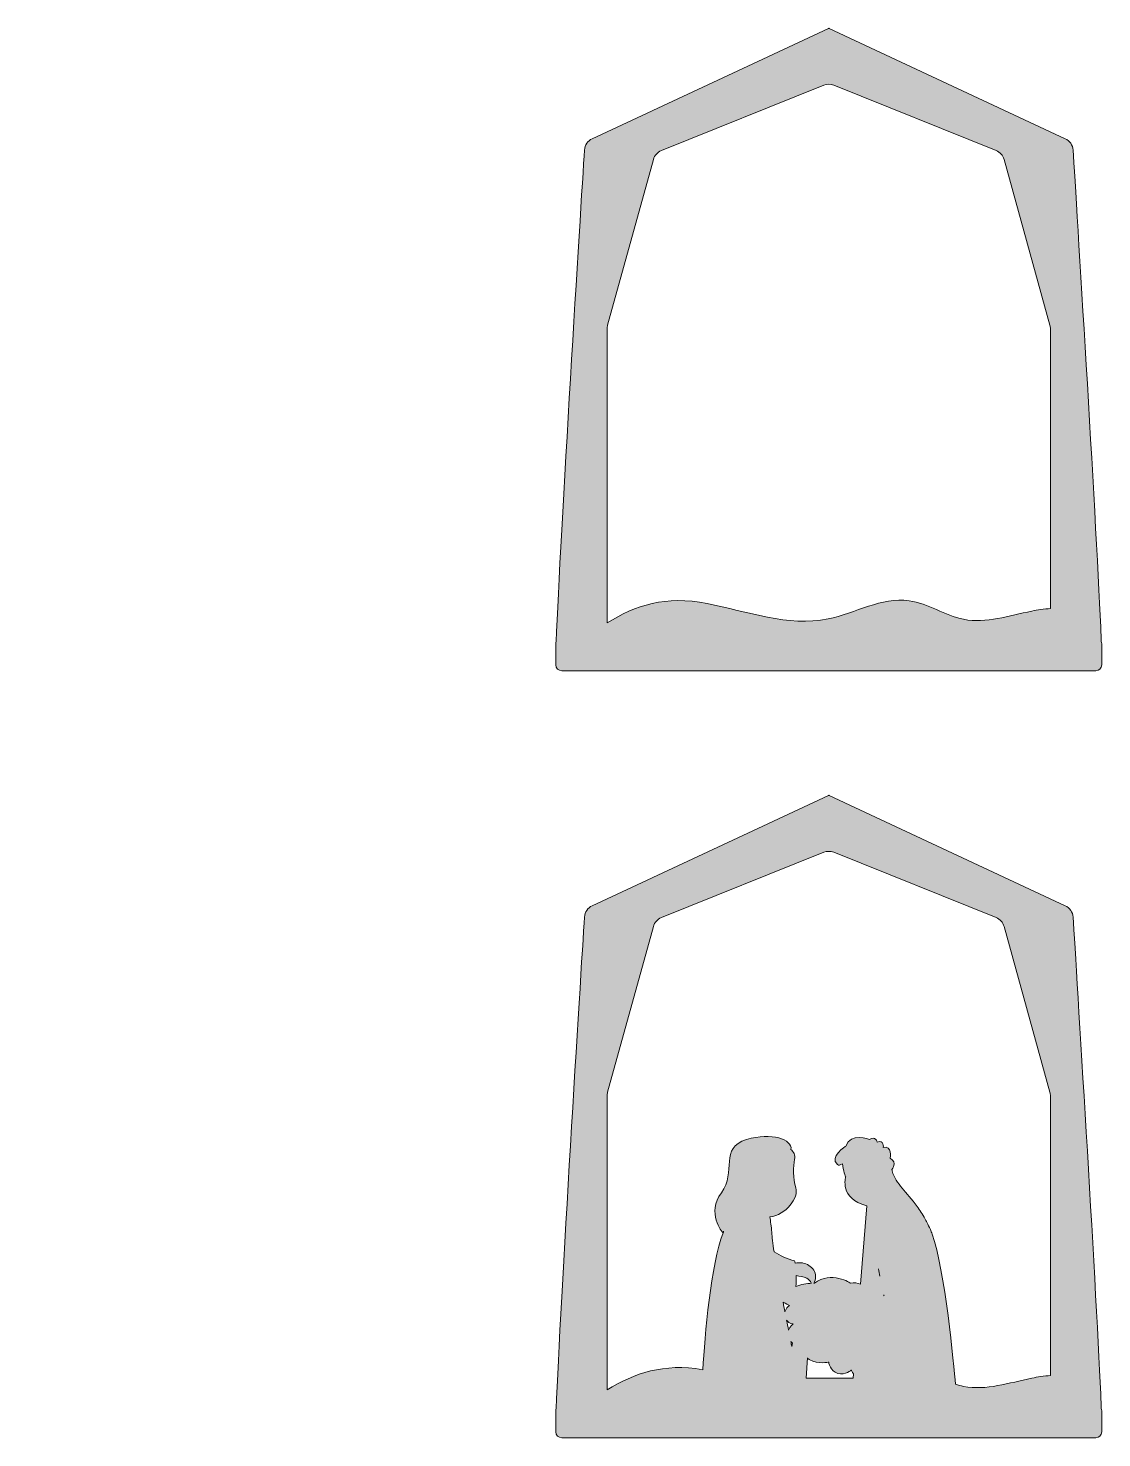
# Model space of a CAD drawing. Extents: x -5 to 1389, y -878 to -126.
# Drawn here: x -5 to 566, y -878 to -126 of the extents above; entities that cross this region are included whole.
import ezdxf

# ---------------------------------------------------------------- set-up
doc = ezdxf.new("R2010")
doc.units = 0
doc.header["$MEASUREMENT"] = 0
doc.layers.add('Layer 1', color=7, linetype='Continuous', lineweight=0)

msp = doc.modelspace()

# ---------------------------------------------------------------- hatches: boundary and pattern name
at = {"layer": 'Layer 1', "true_color": 0xeccb74, "transparency": 33554687}
h = msp.add_hatch(color=31, dxfattribs=at)
h.dxf.hatch_style = 2
edge = h.paths.add_edge_path()
edge.add_spline(control_points=[(529.05, -437.04), (517, -439.51), (504.78, -443.8), (492.72, -441.41), (482.69, -439.42), (473.89, -432.95), (463.77, -431.51), (449.03, -429.41), (435.15, -438.22), (420.56, -441.19), (399.17, -445.54), (377.54, -437.19), (356.13, -432.95), (334.06, -428.58), (317.99, -433.98), (302.89, -443.33), (302.89, -443.33), (302.89, -286.61), (302.89, -286.61), (302.89, -285.97), (302.98, -285.32), (303.15, -284.7), (303.15, -284.7), (327.56, -196.4), (327.56, -196.4), (328.16, -194.24), (329.73, -192.49), (331.8, -191.65), (331.8, -191.65), (418.27, -156.87), (418.27, -156.87), (419.99, -156.18), (421.91, -156.18), (423.63, -156.87), (423.63, -156.87), (510.09, -191.65), (510.09, -191.65), (512.16, -192.49), (513.73, -194.24), (514.33, -196.4), (514.33, -196.4), (538.74, -284.7), (538.74, -284.7), (538.91, -285.32), (539, -285.97), (539, -286.61), (539, -286.61), (539, -435.69), (539, -435.69), (535.63, -435.89), (532.27, -436.38), (529.05, -437.04)], knot_values=[0, 0, 0, 0, 1, 1, 1, 2, 2, 2, 3, 3, 3, 4, 4, 4, 5, 5, 5, 6, 6, 6, 7, 7, 7, 8, 8, 8, 9, 9, 9, 10, 10, 10, 11, 11, 11, 12, 12, 12, 13, 13, 13, 14, 14, 14, 15, 15, 15, 16, 16, 16, 17, 17, 17, 17], degree=3, periodic=0)
edge = h.paths.add_edge_path()
edge.add_spline(control_points=[(566.33, -460.04), (566.33, -460.04), (566.33, -454.43), (566.33, -454.43), (566.33, -454.02), (566.24, -453.62), (566.1, -453.26), (566.01, -450.9), (565.9, -448.29), (565.78, -445.48), (563.1, -383.88), (552.85, -219.85), (551.07, -191.38), (550.9, -188.76), (549.32, -186.45), (546.94, -185.34), (546.94, -185.34), (421.11, -126.53), (421.11, -126.53), (421.11, -126.53), (420.95, -126.45), (420.95, -126.45), (420.95, -126.45), (420.78, -126.53), (420.78, -126.53), (420.78, -126.53), (294.95, -185.34), (294.95, -185.34), (292.57, -186.45), (290.99, -188.76), (290.82, -191.38), (288.96, -221.15), (277.84, -399.16), (275.79, -453.26), (275.65, -453.62), (275.56, -454.02), (275.56, -454.43), (275.56, -454.43), (275.56, -460.04), (275.56, -460.04), (275.55, -460.54), (275.53, -461.02), (275.52, -461.48), (275.52, -461.78), (275.53, -462.07), (275.56, -462.36), (275.56, -462.36), (275.56, -463.27), (275.56, -463.27), (275.56, -463.27), (275.56, -465.63), (275.56, -465.63), (275.56, -467.4), (276.99, -468.83), (278.75, -468.83), (278.75, -468.83), (563.13, -468.83), (563.13, -468.83), (564.9, -468.83), (566.33, -467.4), (566.33, -465.63), (566.33, -465.63), (566.33, -462.36), (566.33, -462.36), (566.36, -462.07), (566.37, -461.78), (566.37, -461.48), (566.36, -461.02), (566.34, -460.54), (566.33, -460.04)], knot_values=[0, 0, 0, 0, 1, 1, 1, 2, 2, 2, 3, 3, 3, 4, 4, 4, 5, 5, 5, 6, 6, 6, 7, 7, 7, 8, 8, 8, 9, 9, 9, 10, 10, 10, 11, 11, 11, 12, 12, 12, 13, 13, 13, 14, 14, 14, 15, 15, 15, 16, 16, 16, 17, 17, 17, 18, 18, 18, 19, 19, 19, 20, 20, 20, 21, 21, 21, 22, 22, 22, 23, 23, 23, 23], degree=3, periodic=0)
at = {"layer": 'Layer 1', "true_color": 0xd19e77, "transparency": 33554687}
h = msp.add_hatch(color=33, dxfattribs=at)
h.dxf.hatch_style = 2
edge = h.paths.add_edge_path()
edge.add_spline(control_points=[(539, -844.39), (535.63, -844.59), (532.27, -845.08), (529.05, -845.74), (517, -848.21), (504.78, -852.5), (492.72, -850.11), (491.28, -849.83), (489.87, -849.44), (488.48, -849), (487.6, -839.02), (482.8, -787.76), (476.02, -769.01), (475.71, -768.11), (475.38, -767.3), (475.05, -766.56), (474.45, -765.21), (473.82, -763.93), (473.18, -762.71), (472.87, -762.12), (472.56, -761.53), (472.24, -760.96), (470.83, -758.47), (469.39, -756.27), (467.95, -754.29), (465.13, -750.37), (462.36, -747.31), (460.06, -744.54), (460.06, -744.54), (460.06, -744.54), (460.06, -744.54), (458.85, -743.07), (457.79, -741.68), (456.91, -740.29), (455.74, -738.43), (454.91, -736.55), (454.61, -734.47), (454.61, -734.47), (457.71, -730.95), (453.68, -728.6), (453.68, -728.6), (454.69, -721.56), (450, -722.82), (450, -722.82), (450.5, -718.54), (446.81, -720.05), (446.81, -720.05), (445.89, -716.45), (442.62, -718.54), (442.62, -718.54), (432.4, -714.44), (430.13, -722.15), (430.13, -722.15), (420.83, -727.84), (425.61, -731.95), (426.23, -732.49), (427.18, -732.17), (428.19, -731.47), (428.62, -735), (429.97, -738.57), (429.97, -738.57), (429.97, -738.57), (429.97, -738.57), (429.97, -738.57), (429.96, -738.58), (426.4, -750.11), (441.19, -753.9), (441.19, -753.9), (437.88, -795.67), (437.88, -795.67), (436.19, -794.99), (434.39, -794.68), (432.69, -795.18), (432.69, -795.18), (422.21, -788.31), (413.33, -795.18), (413.33, -795.18), (413.18, -795.18), (412.93, -795.17), (412.94, -795.16), (412.96, -795.15), (412.97, -795.13), (414.34, -793.11), (414.22, -790.27), (412.93, -788.19), (411.64, -786.11), (409.33, -784.78), (406.91, -784.39), (405.61, -784.18), (404.29, -784.23), (402.99, -784.46), (402.88, -783.67), (402.79, -783.22), (402.79, -783.22), (398.75, -782.26), (395.07, -780.46), (391.85, -778.37), (391.17, -773.99), (390.71, -770.4), (390.56, -768.05), (390.35, -764.89), (389.97, -762.16), (389.5, -759.78), (398.37, -758.99), (405, -749.25), (403.46, -744.41), (401.87, -739.38), (401.87, -732.85), (402.79, -729.16), (403.35, -726.94), (402, -725.04), (400.83, -723.86), (401.6, -718.66), (390.53, -714.55), (377.15, -718.6), (362.48, -723.04), (371.95, -735.7), (363.74, -746.93), (355.73, -757.87), (364.21, -767.86), (364.64, -768.36), (358.18, -784.73), (354.99, -823.26), (353.81, -841.23), (332.93, -837.67), (317.46, -843.01), (302.89, -852.03), (302.89, -852.03), (302.89, -695.31), (302.89, -695.31), (302.89, -694.67), (302.98, -694.02), (303.15, -693.4), (303.15, -693.4), (327.56, -605.1), (327.56, -605.1), (328.16, -602.94), (329.73, -601.19), (331.8, -600.35), (331.8, -600.35), (418.27, -565.57), (418.27, -565.57), (419.99, -564.88), (421.91, -564.88), (423.63, -565.57), (423.63, -565.57), (510.09, -600.35), (510.09, -600.35), (512.16, -601.19), (513.73, -602.94), (514.33, -605.1), (514.33, -605.1), (538.74, -693.4), (538.74, -693.4), (538.91, -694.02), (539, -694.67), (539, -695.31), (539, -695.31), (539, -844.39), (539, -844.39)], knot_values=[0, 0, 0, 0, 1, 1, 1, 2, 2, 2, 3, 3, 3, 4, 4, 4, 5, 5, 5, 6, 6, 6, 7, 7, 7, 8, 8, 8, 9, 9, 9, 10, 10, 10, 11, 11, 11, 12, 12, 12, 13, 13, 13, 14, 14, 14, 15, 15, 15, 16, 16, 16, 17, 17, 17, 18, 18, 18, 19, 19, 19, 20, 20, 20, 21, 21, 21, 22, 22, 22, 23, 23, 23, 24, 24, 24, 25, 25, 25, 26, 26, 26, 27, 27, 27, 28, 28, 28, 29, 29, 29, 30, 30, 30, 31, 31, 31, 32, 32, 32, 33, 33, 33, 34, 34, 34, 35, 35, 35, 36, 36, 36, 37, 37, 37, 38, 38, 38, 39, 39, 39, 40, 40, 40, 41, 41, 41, 42, 42, 42, 43, 43, 43, 44, 44, 44, 45, 45, 45, 46, 46, 46, 47, 47, 47, 48, 48, 48, 49, 49, 49, 50, 50, 50, 51, 51, 51, 52, 52, 52, 53, 53, 53, 53], degree=3, periodic=0)
edge = h.paths.add_edge_path()
edge.add_spline(control_points=[(433.92, -845.67), (433.92, -845.67), (408.9, -845.67), (408.9, -845.67), (408.9, -845.67), (409.55, -834.93), (409.55, -834.93), (409.91, -835.32), (410.34, -835.68), (410.9, -835.99), (415, -838.34), (420.87, -837.25), (420.87, -837.25), (420.87, -837.25), (421.79, -842.11), (425.81, -843.2), (429.84, -844.29), (433.11, -841.44), (433.11, -841.44), (433.11, -841.44), (433.21, -842.49), (434.09, -843.53), (434.09, -843.53), (433.92, -845.67), (433.92, -845.67)], knot_values=[0, 0, 0, 0, 1, 1, 1, 2, 2, 2, 3, 3, 3, 4, 4, 4, 5, 5, 5, 6, 6, 6, 7, 7, 7, 8, 8, 8, 8], degree=3, periodic=0)
edge = h.paths.add_edge_path()
edge.add_spline(control_points=[(450.29, -801.41), (450.29, -801.41), (450.29, -801.41), (450.29, -801.41), (450.32, -801.55), (450.36, -801.69), (450.39, -801.84), (450.39, -801.84), (450.39, -801.84), (450.38, -801.84), (450.35, -801.69), (450.32, -801.55), (450.29, -801.41)], knot_values=[0, 0, 0, 0, 1, 1, 1, 2, 2, 2, 3, 3, 3, 4, 4, 4, 4], degree=3, periodic=0)
edge = h.paths.add_edge_path()
edge.add_spline(control_points=[(447.44, -787.48), (447.67, -788.82), (447.92, -790.15), (448.19, -791.48), (448.19, -791.48), (448.19, -791.48), (448.19, -791.48), (447.93, -790.15), (447.68, -788.82), (447.44, -787.48)], knot_values=[0, 0, 0, 0, 1, 1, 1, 2, 2, 2, 3, 3, 3, 3], degree=3, periodic=0)
edge = h.paths.add_edge_path()
edge.add_spline(control_points=[(403.58, -791.09), (405.46, -791.58), (407.51, -791.62), (409.22, -792.56), (410.25, -793.13), (411.11, -794.02), (411.63, -795.08), (411.65, -795.12), (411.67, -795.16), (411.69, -795.2), (409.57, -795.27), (405.86, -795.62), (403.47, -796.98), (403.63, -794.92), (403.64, -792.91), (403.58, -791.09)], knot_values=[0, 0, 0, 0, 1, 1, 1, 2, 2, 2, 3, 3, 3, 4, 4, 4, 5, 5, 5, 5], degree=3, periodic=0)
edge = h.paths.add_edge_path()
edge.add_spline(control_points=[(397.59, -810.35), (397.26, -808.65), (396.93, -806.94), (396.6, -805.24), (398.07, -806.05), (399.26, -806.62), (400.02, -806.96), (399.08, -807.69), (397.99, -808.84), (397.59, -810.35)], knot_values=[0, 0, 0, 0, 1, 1, 1, 2, 2, 2, 3, 3, 3, 3], degree=3, periodic=0)
edge = h.paths.add_edge_path()
edge.add_spline(control_points=[(401.72, -827), (401.72, -827), (401.27, -828.91), (401.27, -828.91), (401.1, -828.04), (400.92, -827.16), (400.74, -826.27), (400.77, -826.3), (400.8, -826.33), (400.84, -826.36), (401.14, -826.59), (401.44, -826.8), (401.72, -827)], knot_values=[0, 0, 0, 0, 1, 1, 1, 2, 2, 2, 3, 3, 3, 4, 4, 4, 4], degree=3, periodic=0)
edge = h.paths.add_edge_path()
edge.add_spline(control_points=[(399.5, -820.11), (399.16, -818.4), (398.82, -816.65), (398.47, -814.89), (399.89, -817.01), (402.01, -816.8), (402.01, -816.8), (402.01, -816.8), (400.43, -818.21), (399.5, -820.11)], knot_values=[0, 0, 0, 0, 1, 1, 1, 2, 2, 2, 3, 3, 3, 3], degree=3, periodic=0)
edge = h.paths.add_edge_path()
edge.add_spline(control_points=[(364.68, -768.26), (364.71, -767.98), (364.75, -767.71), (364.8, -767.45), (364.8, -767.45), (364.83, -767.88), (364.83, -767.88), (364.78, -768), (364.73, -768.13), (364.68, -768.26)], knot_values=[0, 0, 0, 0, 1, 1, 1, 2, 2, 2, 3, 3, 3, 3], degree=3, periodic=0)
edge = h.paths.add_edge_path()
edge.add_spline(control_points=[(566.33, -868.74), (566.33, -868.74), (566.33, -863.13), (566.33, -863.13), (566.33, -862.72), (566.24, -862.32), (566.1, -861.96), (566.01, -859.6), (565.9, -856.99), (565.78, -854.18), (563.1, -792.58), (552.85, -628.55), (551.07, -600.08), (550.9, -597.46), (549.32, -595.15), (546.94, -594.04), (546.94, -594.04), (421.11, -535.23), (421.11, -535.23), (421.11, -535.23), (420.95, -535.15), (420.95, -535.15), (420.95, -535.15), (420.78, -535.23), (420.78, -535.23), (420.78, -535.23), (294.95, -594.04), (294.95, -594.04), (292.57, -595.15), (290.99, -597.46), (290.82, -600.08), (288.96, -629.85), (277.84, -807.86), (275.79, -861.96), (275.65, -862.32), (275.56, -862.72), (275.56, -863.13), (275.56, -863.13), (275.56, -868.74), (275.56, -868.74), (275.55, -869.24), (275.53, -869.72), (275.52, -870.18), (275.52, -870.48), (275.53, -870.77), (275.56, -871.06), (275.56, -871.06), (275.56, -871.97), (275.56, -871.97), (275.56, -871.97), (275.56, -874.33), (275.56, -874.33), (275.56, -876.1), (276.99, -877.53), (278.75, -877.53), (278.75, -877.53), (563.13, -877.53), (563.13, -877.53), (564.9, -877.53), (566.33, -876.1), (566.33, -874.33), (566.33, -874.33), (566.33, -871.06), (566.33, -871.06), (566.36, -870.77), (566.37, -870.48), (566.37, -870.18), (566.36, -869.72), (566.34, -869.24), (566.33, -868.74)], knot_values=[0, 0, 0, 0, 1, 1, 1, 2, 2, 2, 3, 3, 3, 4, 4, 4, 5, 5, 5, 6, 6, 6, 7, 7, 7, 8, 8, 8, 9, 9, 9, 10, 10, 10, 11, 11, 11, 12, 12, 12, 13, 13, 13, 14, 14, 14, 15, 15, 15, 16, 16, 16, 17, 17, 17, 18, 18, 18, 19, 19, 19, 20, 20, 20, 21, 21, 21, 22, 22, 22, 23, 23, 23, 23], degree=3, periodic=0)

# ---------------------------------------------------------------- linework, layer by layer
at = {"layer": 'Layer 1'}
for points in [[(-5.43, -584.15)], [(59.92, -583.75)], [(0.55, -589.78)], [(54, -589.46)], [(7.49, -594.19)], [(15.14, -597.19)], [(23.22, -598.7)], [(31.44, -598.65)], [(39.5, -597.04)], [(47.12, -593.94)]]:
    msp.add_lwpolyline(points, dxfattribs=at)
for points, knots in [([(566.33, -460.04), (566.33, -460.04), (566.33, -454.43), (566.33, -454.43), (566.33, -454.02), (566.24, -453.62), (566.1, -453.26), (566.01, -450.9), (565.9, -448.29), (565.78, -445.48), (563.1, -383.88), (552.85, -219.85), (551.07, -191.38), (550.9, -188.76), (549.32, -186.45), (546.94, -185.34), (546.94, -185.34), (421.11, -126.53), (421.11, -126.53), (421.11, -126.53), (420.95, -126.45), (420.95, -126.45), (420.95, -126.45), (420.78, -126.53), (420.78, -126.53), (420.78, -126.53), (294.95, -185.34), (294.95, -185.34), (292.57, -186.45), (290.99, -188.76), (290.82, -191.38), (288.96, -221.15), (277.84, -399.16), (275.79, -453.26), (275.65, -453.62), (275.56, -454.02), (275.56, -454.43), (275.56, -454.43), (275.56, -460.04), (275.56, -460.04), (275.55, -460.54), (275.53, -461.02), (275.52, -461.48), (275.52, -461.78), (275.53, -462.07), (275.56, -462.36), (275.56, -462.36), (275.56, -463.27), (275.56, -463.27), (275.56, -463.27), (275.56, -465.63), (275.56, -465.63), (275.56, -467.4), (276.99, -468.83), (278.75, -468.83), (278.75, -468.83), (563.13, -468.83), (563.13, -468.83), (564.9, -468.83), (566.33, -467.4), (566.33, -465.63), (566.33, -465.63), (566.33, -462.36), (566.33, -462.36), (566.36, -462.07), (566.37, -461.78), (566.37, -461.48), (566.36, -461.02), (566.34, -460.54), (566.33, -460.04)], [0, 0, 0, 0, 1, 1, 1, 2, 2, 2, 3, 3, 3, 4, 4, 4, 5, 5, 5, 6, 6, 6, 7, 7, 7, 8, 8, 8, 9, 9, 9, 10, 10, 10, 11, 11, 11, 12, 12, 12, 13, 13, 13, 14, 14, 14, 15, 15, 15, 16, 16, 16, 17, 17, 17, 18, 18, 18, 19, 19, 19, 20, 20, 20, 21, 21, 21, 22, 22, 22, 23, 23, 23, 23]), ([(529.05, -437.04), (517, -439.51), (504.78, -443.8), (492.72, -441.41), (482.69, -439.42), (473.89, -432.95), (463.77, -431.51), (449.03, -429.41), (435.15, -438.22), (420.56, -441.19), (399.17, -445.54), (377.54, -437.19), (356.13, -432.95), (334.06, -428.58), (317.99, -433.98), (302.89, -443.33), (302.89, -443.33), (302.89, -286.61), (302.89, -286.61), (302.89, -285.97), (302.98, -285.32), (303.15, -284.7), (303.15, -284.7), (327.56, -196.4), (327.56, -196.4), (328.16, -194.24), (329.73, -192.49), (331.8, -191.65), (331.8, -191.65), (418.27, -156.87), (418.27, -156.87), (419.99, -156.18), (421.91, -156.18), (423.63, -156.87), (423.63, -156.87), (510.09, -191.65), (510.09, -191.65), (512.16, -192.49), (513.73, -194.24), (514.33, -196.4), (514.33, -196.4), (538.74, -284.7), (538.74, -284.7), (538.91, -285.32), (539, -285.97), (539, -286.61), (539, -286.61), (539, -435.69), (539, -435.69), (535.63, -435.89), (532.27, -436.38), (529.05, -437.04)], [0, 0, 0, 0, 1, 1, 1, 2, 2, 2, 3, 3, 3, 4, 4, 4, 5, 5, 5, 6, 6, 6, 7, 7, 7, 8, 8, 8, 9, 9, 9, 10, 10, 10, 11, 11, 11, 12, 12, 12, 13, 13, 13, 14, 14, 14, 15, 15, 15, 16, 16, 16, 17, 17, 17, 17]), ([(566.33, -868.74), (566.33, -868.74), (566.33, -863.13), (566.33, -863.13), (566.33, -862.72), (566.24, -862.32), (566.1, -861.96), (566.01, -859.6), (565.9, -856.99), (565.78, -854.18), (563.1, -792.58), (552.85, -628.55), (551.07, -600.08), (550.9, -597.46), (549.32, -595.15), (546.94, -594.04), (546.94, -594.04), (421.11, -535.23), (421.11, -535.23), (421.11, -535.23), (420.95, -535.15), (420.95, -535.15), (420.95, -535.15), (420.78, -535.23), (420.78, -535.23), (420.78, -535.23), (294.95, -594.04), (294.95, -594.04), (292.57, -595.15), (290.99, -597.46), (290.82, -600.08), (288.96, -629.85), (277.84, -807.86), (275.79, -861.96), (275.65, -862.32), (275.56, -862.72), (275.56, -863.13), (275.56, -863.13), (275.56, -868.74), (275.56, -868.74), (275.55, -869.24), (275.53, -869.72), (275.52, -870.18), (275.52, -870.48), (275.53, -870.77), (275.56, -871.06), (275.56, -871.06), (275.56, -871.97), (275.56, -871.97), (275.56, -871.97), (275.56, -874.33), (275.56, -874.33), (275.56, -876.1), (276.99, -877.53), (278.75, -877.53), (278.75, -877.53), (563.13, -877.53), (563.13, -877.53), (564.9, -877.53), (566.33, -876.1), (566.33, -874.33), (566.33, -874.33), (566.33, -871.06), (566.33, -871.06), (566.36, -870.77), (566.37, -870.48), (566.37, -870.18), (566.36, -869.72), (566.34, -869.24), (566.33, -868.74)], [0, 0, 0, 0, 1, 1, 1, 2, 2, 2, 3, 3, 3, 4, 4, 4, 5, 5, 5, 6, 6, 6, 7, 7, 7, 8, 8, 8, 9, 9, 9, 10, 10, 10, 11, 11, 11, 12, 12, 12, 13, 13, 13, 14, 14, 14, 15, 15, 15, 16, 16, 16, 17, 17, 17, 18, 18, 18, 19, 19, 19, 20, 20, 20, 21, 21, 21, 22, 22, 22, 23, 23, 23, 23]), ([(539, -844.39), (535.63, -844.59), (532.27, -845.08), (529.05, -845.74), (517, -848.21), (504.78, -852.5), (492.72, -850.11), (491.28, -849.83), (489.87, -849.44), (488.48, -849), (487.6, -839.02), (482.8, -787.76), (476.02, -769.01), (475.71, -768.11), (475.38, -767.3), (475.05, -766.56), (474.45, -765.21), (473.82, -763.93), (473.18, -762.71), (472.87, -762.12), (472.56, -761.53), (472.24, -760.96), (470.83, -758.47), (469.39, -756.27), (467.95, -754.29), (465.13, -750.37), (462.36, -747.31), (460.06, -744.54), (460.06, -744.54), (460.06, -744.54), (460.06, -744.54), (458.85, -743.07), (457.79, -741.68), (456.91, -740.29), (455.74, -738.43), (454.91, -736.55), (454.61, -734.47), (454.61, -734.47), (457.71, -730.95), (453.68, -728.6), (453.68, -728.6), (454.69, -721.56), (450, -722.82), (450, -722.82), (450.5, -718.54), (446.81, -720.05), (446.81, -720.05), (445.89, -716.45), (442.62, -718.54), (442.62, -718.54), (432.4, -714.44), (430.13, -722.15), (430.13, -722.15), (420.83, -727.84), (425.61, -731.95), (426.23, -732.49), (427.18, -732.17), (428.19, -731.47), (428.62, -735), (429.97, -738.57), (429.97, -738.57), (429.97, -738.57), (429.97, -738.57), (429.97, -738.57), (429.96, -738.58), (426.4, -750.11), (441.19, -753.9), (441.19, -753.9), (437.88, -795.67), (437.88, -795.67), (436.19, -794.99), (434.39, -794.68), (432.69, -795.18), (432.69, -795.18), (422.21, -788.31), (413.33, -795.18), (413.33, -795.18), (413.18, -795.18), (412.93, -795.17), (412.94, -795.16), (412.96, -795.15), (412.97, -795.13), (414.34, -793.11), (414.22, -790.27), (412.93, -788.19), (411.64, -786.11), (409.33, -784.78), (406.91, -784.39), (405.61, -784.18), (404.29, -784.23), (402.99, -784.46), (402.88, -783.67), (402.79, -783.22), (402.79, -783.22), (398.75, -782.26), (395.07, -780.46), (391.85, -778.37), (391.17, -773.99), (390.71, -770.4), (390.56, -768.05), (390.35, -764.89), (389.97, -762.16), (389.5, -759.78), (398.37, -758.99), (405, -749.25), (403.46, -744.41), (401.87, -739.38), (401.87, -732.85), (402.79, -729.16), (403.35, -726.94), (402, -725.04), (400.83, -723.86), (401.6, -718.66), (390.53, -714.55), (377.15, -718.6), (362.48, -723.04), (371.95, -735.7), (363.74, -746.93), (355.73, -757.87), (364.21, -767.86), (364.64, -768.36), (358.18, -784.73), (354.99, -823.26), (353.81, -841.23), (332.93, -837.67), (317.46, -843.01), (302.89, -852.03), (302.89, -852.03), (302.89, -695.31), (302.89, -695.31), (302.89, -694.67), (302.98, -694.02), (303.15, -693.4), (303.15, -693.4), (327.56, -605.1), (327.56, -605.1), (328.16, -602.94), (329.73, -601.19), (331.8, -600.35), (331.8, -600.35), (418.27, -565.57), (418.27, -565.57), (419.99, -564.88), (421.91, -564.88), (423.63, -565.57), (423.63, -565.57), (510.09, -600.35), (510.09, -600.35), (512.16, -601.19), (513.73, -602.94), (514.33, -605.1), (514.33, -605.1), (538.74, -693.4), (538.74, -693.4), (538.91, -694.02), (539, -694.67), (539, -695.31), (539, -695.31), (539, -844.39), (539, -844.39)], [0, 0, 0, 0, 1, 1, 1, 2, 2, 2, 3, 3, 3, 4, 4, 4, 5, 5, 5, 6, 6, 6, 7, 7, 7, 8, 8, 8, 9, 9, 9, 10, 10, 10, 11, 11, 11, 12, 12, 12, 13, 13, 13, 14, 14, 14, 15, 15, 15, 16, 16, 16, 17, 17, 17, 18, 18, 18, 19, 19, 19, 20, 20, 20, 21, 21, 21, 22, 22, 22, 23, 23, 23, 24, 24, 24, 25, 25, 25, 26, 26, 26, 27, 27, 27, 28, 28, 28, 29, 29, 29, 30, 30, 30, 31, 31, 31, 32, 32, 32, 33, 33, 33, 34, 34, 34, 35, 35, 35, 36, 36, 36, 37, 37, 37, 38, 38, 38, 39, 39, 39, 40, 40, 40, 41, 41, 41, 42, 42, 42, 43, 43, 43, 44, 44, 44, 45, 45, 45, 46, 46, 46, 47, 47, 47, 48, 48, 48, 49, 49, 49, 50, 50, 50, 51, 51, 51, 52, 52, 52, 53, 53, 53, 53]), ([(364.68, -768.26), (364.71, -767.98), (364.75, -767.71), (364.8, -767.45), (364.8, -767.45), (364.83, -767.88), (364.83, -767.88), (364.78, -768), (364.73, -768.13), (364.68, -768.26)], [0, 0, 0, 0, 1, 1, 1, 2, 2, 2, 3, 3, 3, 3]), ([(447.44, -787.48), (447.67, -788.82), (447.92, -790.15), (448.19, -791.48), (448.19, -791.48), (448.19, -791.48), (448.19, -791.48), (447.93, -790.15), (447.68, -788.82), (447.44, -787.48)], [0, 0, 0, 0, 1, 1, 1, 2, 2, 2, 3, 3, 3, 3]), ([(403.58, -791.09), (405.46, -791.58), (407.51, -791.62), (409.22, -792.56), (410.25, -793.13), (411.11, -794.02), (411.63, -795.08), (411.65, -795.12), (411.67, -795.16), (411.69, -795.2), (409.57, -795.27), (405.86, -795.62), (403.47, -796.98), (403.63, -794.92), (403.64, -792.91), (403.58, -791.09)], [0, 0, 0, 0, 1, 1, 1, 2, 2, 2, 3, 3, 3, 4, 4, 4, 5, 5, 5, 5]), ([(450.29, -801.41), (450.29, -801.41), (450.29, -801.41), (450.29, -801.41), (450.32, -801.55), (450.36, -801.69), (450.39, -801.84), (450.39, -801.84), (450.39, -801.84), (450.38, -801.84), (450.35, -801.69), (450.32, -801.55), (450.29, -801.41)], [0, 0, 0, 0, 1, 1, 1, 2, 2, 2, 3, 3, 3, 4, 4, 4, 4]), ([(397.59, -810.35), (397.26, -808.65), (396.93, -806.94), (396.6, -805.24), (398.07, -806.05), (399.26, -806.62), (400.02, -806.96), (399.08, -807.69), (397.99, -808.84), (397.59, -810.35)], [0, 0, 0, 0, 1, 1, 1, 2, 2, 2, 3, 3, 3, 3]), ([(399.5, -820.11), (399.16, -818.4), (398.82, -816.65), (398.47, -814.89), (399.89, -817.01), (402.01, -816.8), (402.01, -816.8), (402.01, -816.8), (400.43, -818.21), (399.5, -820.11)], [0, 0, 0, 0, 1, 1, 1, 2, 2, 2, 3, 3, 3, 3]), ([(401.72, -827), (401.72, -827), (401.27, -828.91), (401.27, -828.91), (401.1, -828.04), (400.92, -827.16), (400.74, -826.27), (400.77, -826.3), (400.8, -826.33), (400.84, -826.36), (401.14, -826.59), (401.44, -826.8), (401.72, -827)], [0, 0, 0, 0, 1, 1, 1, 2, 2, 2, 3, 3, 3, 4, 4, 4, 4]), ([(433.92, -845.67), (433.92, -845.67), (408.9, -845.67), (408.9, -845.67), (408.9, -845.67), (409.55, -834.93), (409.55, -834.93), (409.91, -835.32), (410.34, -835.68), (410.9, -835.99), (415, -838.34), (420.87, -837.25), (420.87, -837.25), (420.87, -837.25), (421.79, -842.11), (425.81, -843.2), (429.84, -844.29), (433.11, -841.44), (433.11, -841.44), (433.11, -841.44), (433.21, -842.49), (434.09, -843.53), (434.09, -843.53), (433.92, -845.67), (433.92, -845.67)], [0, 0, 0, 0, 1, 1, 1, 2, 2, 2, 3, 3, 3, 4, 4, 4, 5, 5, 5, 6, 6, 6, 7, 7, 7, 8, 8, 8, 8])]:
    msp.add_open_spline(points, degree=3, knots=knots, dxfattribs=at)

doc.saveas('drawing.dxf')
